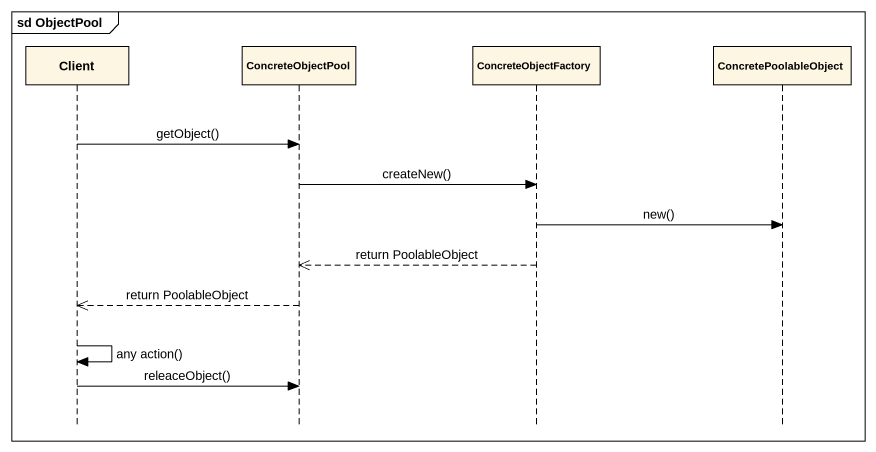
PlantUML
@startuml
mainframe sd ObjectPool
hide footbox
participant Client
participant ConcreteObjectPool
participant ConcreteObjectFactory
participant ConcretePoolableObject

Client -> ConcreteObjectPool : getObject()
ConcreteObjectPool -> ConcreteObjectFactory : createNew()
ConcreteObjectFactory -> ConcretePoolableObject : new()
ConcreteObjectFactory -->> ConcreteObjectPool : return PoolableObject
ConcreteObjectPool -->> Client : return PoolableObject
Client -> Client : any action()
Client -> ConcreteObjectPool : releaceObject()
@enduml
